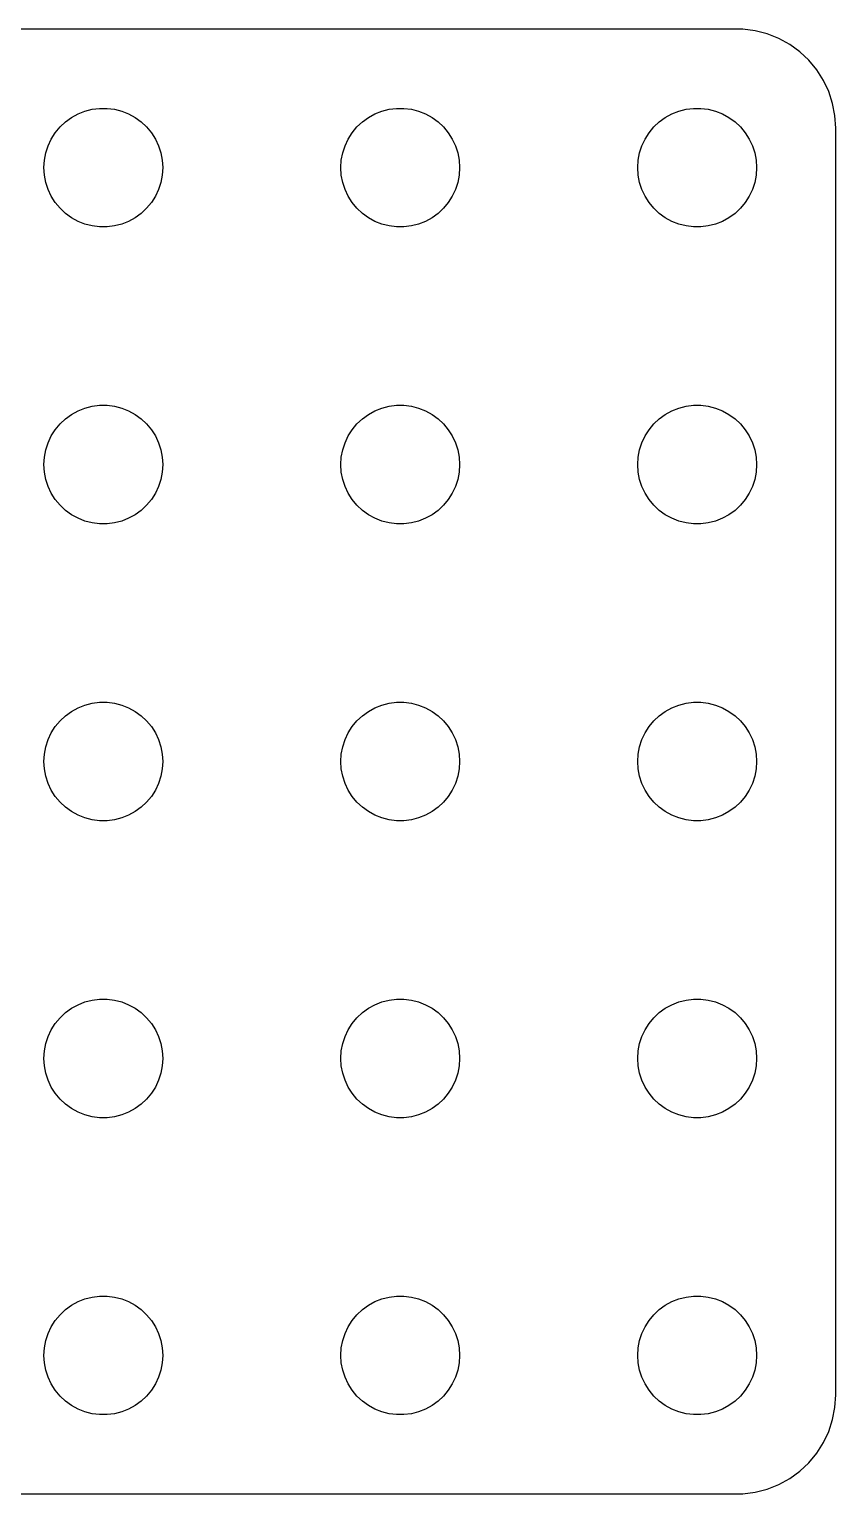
# Model space of a CAD drawing. Header units: metres. Extents: x -37 to 37, y 383 to 793.
# Drawn here: x -3.7 to 37, y 383 to 457 of the extents above; entities that cross this region are included whole.
import ezdxf

# ---------------------------------------------------------------- set-up
doc = ezdxf.new("R2010")
doc.units = ezdxf.units.M

msp = doc.modelspace()

# ---------------------------------------------------------------- linework, layer by layer
for p, q in [((32.3139, 456.99), (-32.3139, 456.99)), ((32.9369, 456.911), (32.3139, 456.99)), ((33.5451, 456.755), (32.9369, 456.911)), ((34.1289, 456.524), (33.5451, 456.755)), ((34.6791, 456.222), (34.1289, 456.524)), ((35.1871, 455.853), (34.6791, 456.222)), ((35.6448, 455.423), (35.1871, 455.853)), ((36.0451, 454.939), (35.6448, 455.423)), ((36.3815, 454.409), (36.0451, 454.939)), ((36.6489, 453.841), (36.3815, 454.409)), ((36.8429, 453.243), (36.6489, 453.841)), ((-1.27733, 452.714), (-0.92705, 452.853)), ((-0.92705, 452.853), (-0.56213, 452.947)), ((-0.56213, 452.947), (-0.18837, 452.994)), ((-0.18837, 452.994), (0.18837, 452.994)), ((0.18837, 452.994), (0.56213, 452.947)), ((0.56213, 452.947), (0.92705, 452.853)), ((0.92705, 452.853), (1.27733, 452.714)), ((13.7227, 452.714), (14.0729, 452.853)), ((14.0729, 452.853), (14.4379, 452.947)), ((14.4379, 452.947), (14.8116, 452.994)), ((14.8116, 452.994), (15.1884, 452.994)), ((15.1884, 452.994), (15.5621, 452.947)), ((15.5621, 452.947), (15.927, 452.853)), ((15.927, 452.853), (16.2773, 452.714)), ((28.7227, 452.714), (29.0729, 452.853)), ((29.0729, 452.853), (29.4379, 452.947)), ((29.4379, 452.947), (29.8116, 452.994)), ((29.8116, 452.994), (30.1884, 452.994)), ((30.1884, 452.994), (30.5621, 452.947)), ((30.5621, 452.947), (30.927, 452.853)), ((30.927, 452.853), (31.2773, 452.714)), ((36.9606, 452.627), (36.8429, 453.243)), ((-2.42705, 451.763), (-2.1869, 452.054)), ((-2.1869, 452.054), (-1.91226, 452.312)), ((-1.91226, 452.312), (-1.60747, 452.533)), ((-1.60747, 452.533), (-1.27733, 452.714)), ((1.27733, 452.714), (1.60747, 452.533)), ((1.60747, 452.533), (1.91226, 452.312)), ((1.91226, 452.312), (2.1869, 452.054)), ((2.1869, 452.054), (2.42705, 451.763)), ((12.5729, 451.763), (12.8131, 452.054)), ((12.8131, 452.054), (13.0877, 452.312)), ((13.0877, 452.312), (13.3925, 452.533)), ((13.3925, 452.533), (13.7227, 452.714)), ((16.2773, 452.714), (16.6075, 452.533)), ((16.6075, 452.533), (16.9123, 452.312)), ((16.9123, 452.312), (17.1869, 452.054)), ((17.1869, 452.054), (17.427, 451.763)), ((27.5729, 451.763), (27.8131, 452.054)), ((27.8131, 452.054), (28.0877, 452.312)), ((28.0877, 452.312), (28.3925, 452.533)), ((28.3925, 452.533), (28.7227, 452.714)), ((31.2773, 452.714), (31.6075, 452.533)), ((31.6075, 452.533), (31.9123, 452.312)), ((31.9123, 452.312), (32.1869, 452.054)), ((32.1869, 452.054), (32.427, 451.763)), ((37, 452), (36.9606, 452.627)), ((-2.78932, 451.104), (-2.62891, 451.445)), ((-2.62891, 451.445), (-2.42705, 451.763)), ((2.42705, 451.763), (2.62891, 451.445)), ((2.62891, 451.445), (2.78932, 451.104)), ((12.2107, 451.104), (12.3711, 451.445)), ((12.3711, 451.445), (12.5729, 451.763)), ((17.427, 451.763), (17.6289, 451.445)), ((17.6289, 451.445), (17.7893, 451.104)), ((27.2107, 451.104), (27.3711, 451.445)), ((27.3711, 451.445), (27.5729, 451.763)), ((32.427, 451.763), (32.6289, 451.445)), ((32.6289, 451.445), (32.7893, 451.104)), ((37, 388), (37, 452)), ((-2.97633, 450.376), (-2.90575, 450.746)), ((-2.90575, 450.746), (-2.78932, 451.104)), ((2.78932, 451.104), (2.90575, 450.746)), ((2.90575, 450.746), (2.97633, 450.376)), ((12.0237, 450.376), (12.0942, 450.746)), ((12.0942, 450.746), (12.2107, 451.104)), ((17.7893, 451.104), (17.9057, 450.746)), ((17.9057, 450.746), (17.9763, 450.376)), ((27.0237, 450.376), (27.0942, 450.746)), ((27.0942, 450.746), (27.2107, 451.104)), ((32.7893, 451.104), (32.9057, 450.746)), ((32.9057, 450.746), (32.9763, 450.376)), ((-3, 450), (-2.97633, 450.376)), ((-2.97633, 449.624), (-3, 450)), ((2.97633, 450.376), (3, 450)), ((3, 450), (2.97633, 449.624)), ((12, 450), (12.0237, 450.376)), ((12.0237, 449.624), (12, 450)), ((17.9763, 450.376), (18, 450)), ((18, 450), (17.9763, 449.624)), ((27, 450), (27.0237, 450.376)), ((27.0237, 449.624), (27, 450)), ((32.9763, 450.376), (33, 450)), ((33, 450), (32.9763, 449.624)), ((-2.90575, 449.254), (-2.97633, 449.624)), ((-2.78932, 448.896), (-2.90575, 449.254)), ((2.90575, 449.254), (2.78932, 448.896)), ((2.97633, 449.624), (2.90575, 449.254)), ((12.0942, 449.254), (12.0237, 449.624)), ((12.2107, 448.896), (12.0942, 449.254)), ((17.9057, 449.254), (17.7893, 448.896)), ((17.9763, 449.624), (17.9057, 449.254)), ((27.0942, 449.254), (27.0237, 449.624)), ((27.2107, 448.896), (27.0942, 449.254)), ((32.9057, 449.254), (32.7893, 448.896)), ((32.9763, 449.624), (32.9057, 449.254)), ((-2.62891, 448.555), (-2.78932, 448.896)), ((-2.42705, 448.237), (-2.62891, 448.555)), ((2.62891, 448.555), (2.42705, 448.237)), ((2.78932, 448.896), (2.62891, 448.555)), ((12.3711, 448.555), (12.2107, 448.896)), ((12.5729, 448.237), (12.3711, 448.555)), ((17.6289, 448.555), (17.427, 448.237)), ((17.7893, 448.896), (17.6289, 448.555)), ((27.3711, 448.555), (27.2107, 448.896)), ((27.5729, 448.237), (27.3711, 448.555)), ((32.6289, 448.555), (32.427, 448.237)), ((32.7893, 448.896), (32.6289, 448.555)), ((-2.1869, 447.946), (-2.42705, 448.237)), ((-1.91226, 447.688), (-2.1869, 447.946)), ((-1.60747, 447.467), (-1.91226, 447.688)), ((1.91226, 447.688), (1.60747, 447.467)), ((2.1869, 447.946), (1.91226, 447.688)), ((2.42705, 448.237), (2.1869, 447.946)), ((12.8131, 447.946), (12.5729, 448.237)), ((13.0877, 447.688), (12.8131, 447.946)), ((13.3925, 447.467), (13.0877, 447.688)), ((16.9123, 447.688), (16.6075, 447.467)), ((17.1869, 447.946), (16.9123, 447.688)), ((17.427, 448.237), (17.1869, 447.946)), ((27.8131, 447.946), (27.5729, 448.237)), ((28.0877, 447.688), (27.8131, 447.946)), ((28.3925, 447.467), (28.0877, 447.688)), ((31.9123, 447.688), (31.6075, 447.467)), ((32.1869, 447.946), (31.9123, 447.688)), ((32.427, 448.237), (32.1869, 447.946)), ((-1.27733, 447.286), (-1.60747, 447.467)), ((-0.92705, 447.147), (-1.27733, 447.286)), ((-0.56213, 447.053), (-0.92705, 447.147)), ((-0.18837, 447.006), (-0.56213, 447.053)), ((0.18837, 447.006), (-0.18837, 447.006)), ((0.56213, 447.053), (0.18837, 447.006)), ((0.92705, 447.147), (0.56213, 447.053)), ((1.27733, 447.286), (0.92705, 447.147)), ((1.60747, 447.467), (1.27733, 447.286)), ((13.7227, 447.286), (13.3925, 447.467)), ((14.0729, 447.147), (13.7227, 447.286)), ((14.4379, 447.053), (14.0729, 447.147)), ((14.8116, 447.006), (14.4379, 447.053)), ((15.1884, 447.006), (14.8116, 447.006)), ((15.5621, 447.053), (15.1884, 447.006)), ((15.927, 447.147), (15.5621, 447.053)), ((16.2773, 447.286), (15.927, 447.147)), ((16.6075, 447.467), (16.2773, 447.286)), ((28.7227, 447.286), (28.3925, 447.467)), ((29.0729, 447.147), (28.7227, 447.286)), ((29.4379, 447.053), (29.0729, 447.147)), ((29.8116, 447.006), (29.4379, 447.053)), ((30.1884, 447.006), (29.8116, 447.006)), ((30.5621, 447.053), (30.1884, 447.006)), ((30.927, 447.147), (30.5621, 447.053)), ((31.2773, 447.286), (30.927, 447.147)), ((31.6075, 447.467), (31.2773, 447.286)), ((-0.56213, 437.947), (-0.18837, 437.994)), ((-0.18837, 437.994), (0.18837, 437.994)), ((0.18837, 437.994), (0.56213, 437.947)), ((14.4379, 437.947), (14.8116, 437.994)), ((14.8116, 437.994), (15.1884, 437.994)), ((15.1884, 437.994), (15.5621, 437.947)), ((29.4379, 437.947), (29.8116, 437.994)), ((29.8116, 437.994), (30.1884, 437.994)), ((30.1884, 437.994), (30.5621, 437.947)), ((-2.1869, 437.054), (-1.91226, 437.312)), ((-1.91226, 437.312), (-1.60747, 437.533)), ((-1.60747, 437.533), (-1.27733, 437.714)), ((-1.27733, 437.714), (-0.92705, 437.853)), ((-0.92705, 437.853), (-0.56213, 437.947)), ((0.56213, 437.947), (0.92705, 437.853)), ((0.92705, 437.853), (1.27733, 437.714)), ((1.27733, 437.714), (1.60747, 437.533)), ((1.60747, 437.533), (1.91226, 437.312)), ((1.91226, 437.312), (2.1869, 437.054)), ((12.8131, 437.054), (13.0877, 437.312)), ((13.0877, 437.312), (13.3925, 437.533)), ((13.3925, 437.533), (13.7227, 437.714)), ((13.7227, 437.714), (14.0729, 437.853)), ((14.0729, 437.853), (14.4379, 437.947)), ((15.5621, 437.947), (15.927, 437.853)), ((15.927, 437.853), (16.2773, 437.714)), ((16.2773, 437.714), (16.6075, 437.533)), ((16.6075, 437.533), (16.9123, 437.312)), ((16.9123, 437.312), (17.1869, 437.054)), ((27.8131, 437.054), (28.0877, 437.312)), ((28.0877, 437.312), (28.3925, 437.533)), ((28.3925, 437.533), (28.7227, 437.714)), ((28.7227, 437.714), (29.0729, 437.853)), ((29.0729, 437.853), (29.4379, 437.947)), ((30.5621, 437.947), (30.927, 437.853)), ((30.927, 437.853), (31.2773, 437.714)), ((31.2773, 437.714), (31.6075, 437.533)), ((31.6075, 437.533), (31.9123, 437.312)), ((31.9123, 437.312), (32.1869, 437.054)), ((-2.62891, 436.445), (-2.42705, 436.763)), ((-2.42705, 436.763), (-2.1869, 437.054)), ((2.1869, 437.054), (2.42705, 436.763)), ((2.42705, 436.763), (2.62891, 436.445)), ((12.3711, 436.445), (12.5729, 436.763)), ((12.5729, 436.763), (12.8131, 437.054)), ((17.1869, 437.054), (17.427, 436.763)), ((17.427, 436.763), (17.6289, 436.445)), ((27.3711, 436.445), (27.5729, 436.763)), ((27.5729, 436.763), (27.8131, 437.054)), ((32.1869, 437.054), (32.427, 436.763)), ((32.427, 436.763), (32.6289, 436.445)), ((-2.97633, 435.376), (-2.90575, 435.746)), ((-2.90575, 435.746), (-2.78932, 436.104)), ((-2.78932, 436.104), (-2.62891, 436.445)), ((2.62891, 436.445), (2.78932, 436.104)), ((2.78932, 436.104), (2.90575, 435.746)), ((2.90575, 435.746), (2.97633, 435.376)), ((12.0237, 435.376), (12.0942, 435.746)), ((12.0942, 435.746), (12.2107, 436.104)), ((12.2107, 436.104), (12.3711, 436.445)), ((17.6289, 436.445), (17.7893, 436.104)), ((17.7893, 436.104), (17.9057, 435.746)), ((17.9057, 435.746), (17.9763, 435.376)), ((27.0237, 435.376), (27.0942, 435.746)), ((27.0942, 435.746), (27.2107, 436.104)), ((27.2107, 436.104), (27.3711, 436.445)), ((32.6289, 436.445), (32.7893, 436.104)), ((32.7893, 436.104), (32.9057, 435.746)), ((32.9057, 435.746), (32.9763, 435.376)), ((-3, 435), (-2.97633, 435.376)), ((2.97633, 435.376), (3, 435)), ((12, 435), (12.0237, 435.376)), ((17.9763, 435.376), (18, 435)), ((27, 435), (27.0237, 435.376)), ((32.9763, 435.376), (33, 435)), ((-2.97633, 434.624), (-3, 435)), ((-2.90575, 434.254), (-2.97633, 434.624)), ((2.97633, 434.624), (2.90575, 434.254)), ((3, 435), (2.97633, 434.624)), ((12.0237, 434.624), (12, 435)), ((12.0942, 434.254), (12.0237, 434.624)), ((17.9763, 434.624), (17.9057, 434.254)), ((18, 435), (17.9763, 434.624)), ((27.0237, 434.624), (27, 435)), ((27.0942, 434.254), (27.0237, 434.624)), ((32.9763, 434.624), (32.9057, 434.254)), ((33, 435), (32.9763, 434.624)), ((-2.78932, 433.896), (-2.90575, 434.254)), ((-2.62891, 433.555), (-2.78932, 433.896)), ((-2.42705, 433.237), (-2.62891, 433.555)), ((2.62891, 433.555), (2.42705, 433.237)), ((2.78932, 433.896), (2.62891, 433.555)), ((2.90575, 434.254), (2.78932, 433.896)), ((12.2107, 433.896), (12.0942, 434.254)), ((12.3711, 433.555), (12.2107, 433.896)), ((12.5729, 433.237), (12.3711, 433.555)), ((17.6289, 433.555), (17.427, 433.237)), ((17.7893, 433.896), (17.6289, 433.555)), ((17.9057, 434.254), (17.7893, 433.896)), ((27.2107, 433.896), (27.0942, 434.254)), ((27.3711, 433.555), (27.2107, 433.896)), ((27.5729, 433.237), (27.3711, 433.555)), ((32.6289, 433.555), (32.427, 433.237)), ((32.7893, 433.896), (32.6289, 433.555)), ((32.9057, 434.254), (32.7893, 433.896)), ((-2.1869, 432.946), (-2.42705, 433.237)), ((-1.91226, 432.688), (-2.1869, 432.946)), ((2.1869, 432.946), (1.91226, 432.688)), ((2.42705, 433.237), (2.1869, 432.946)), ((12.8131, 432.946), (12.5729, 433.237)), ((13.0877, 432.688), (12.8131, 432.946)), ((17.1869, 432.946), (16.9123, 432.688)), ((17.427, 433.237), (17.1869, 432.946)), ((27.8131, 432.946), (27.5729, 433.237)), ((28.0877, 432.688), (27.8131, 432.946)), ((32.1869, 432.946), (31.9123, 432.688)), ((32.427, 433.237), (32.1869, 432.946)), ((-1.60747, 432.467), (-1.91226, 432.688)), ((-1.27733, 432.286), (-1.60747, 432.467)), ((-0.92705, 432.147), (-1.27733, 432.286)), ((-0.56213, 432.053), (-0.92705, 432.147)), ((-0.18837, 432.006), (-0.56213, 432.053)), ((0.56213, 432.053), (0.18837, 432.006)), ((0.92705, 432.147), (0.56213, 432.053)), ((1.27733, 432.286), (0.92705, 432.147)), ((1.60747, 432.467), (1.27733, 432.286)), ((1.91226, 432.688), (1.60747, 432.467)), ((13.3925, 432.467), (13.0877, 432.688)), ((13.7227, 432.286), (13.3925, 432.467)), ((14.0729, 432.147), (13.7227, 432.286)), ((14.4379, 432.053), (14.0729, 432.147)), ((14.8116, 432.006), (14.4379, 432.053)), ((15.5621, 432.053), (15.1884, 432.006)), ((15.927, 432.147), (15.5621, 432.053)), ((16.2773, 432.286), (15.927, 432.147)), ((16.6075, 432.467), (16.2773, 432.286)), ((16.9123, 432.688), (16.6075, 432.467)), ((28.3925, 432.467), (28.0877, 432.688)), ((28.7227, 432.286), (28.3925, 432.467)), ((29.0729, 432.147), (28.7227, 432.286)), ((29.4379, 432.053), (29.0729, 432.147)), ((29.8116, 432.006), (29.4379, 432.053)), ((30.5621, 432.053), (30.1884, 432.006)), ((30.927, 432.147), (30.5621, 432.053)), ((31.2773, 432.286), (30.927, 432.147)), ((31.6075, 432.467), (31.2773, 432.286)), ((31.9123, 432.688), (31.6075, 432.467)), ((0.18837, 432.006), (-0.18837, 432.006)), ((15.1884, 432.006), (14.8116, 432.006)), ((30.1884, 432.006), (29.8116, 432.006)), ((-1.91226, 422.312), (-1.60747, 422.533)), ((-1.60747, 422.533), (-1.27733, 422.714)), ((-1.27733, 422.714), (-0.92705, 422.853)), ((-0.92705, 422.853), (-0.56213, 422.947)), ((-0.56213, 422.947), (-0.18837, 422.994)), ((-0.18837, 422.994), (0.18837, 422.994)), ((0.18837, 422.994), (0.56213, 422.947)), ((0.56213, 422.947), (0.92705, 422.853)), ((0.92705, 422.853), (1.27733, 422.714)), ((1.27733, 422.714), (1.60747, 422.533)), ((1.60747, 422.533), (1.91226, 422.312)), ((13.0877, 422.312), (13.3925, 422.533)), ((13.3925, 422.533), (13.7227, 422.714)), ((13.7227, 422.714), (14.0729, 422.853)), ((14.0729, 422.853), (14.4379, 422.947)), ((14.4379, 422.947), (14.8116, 422.994)), ((14.8116, 422.994), (15.1884, 422.994)), ((15.1884, 422.994), (15.5621, 422.947)), ((15.5621, 422.947), (15.927, 422.853)), ((15.927, 422.853), (16.2773, 422.714)), ((16.2773, 422.714), (16.6075, 422.533)), ((16.6075, 422.533), (16.9123, 422.312)), ((28.0877, 422.312), (28.3925, 422.533)), ((28.3925, 422.533), (28.7227, 422.714)), ((28.7227, 422.714), (29.0729, 422.853)), ((29.0729, 422.853), (29.4379, 422.947)), ((29.4379, 422.947), (29.8116, 422.994)), ((29.8116, 422.994), (30.1884, 422.994)), ((30.1884, 422.994), (30.5621, 422.947)), ((30.5621, 422.947), (30.927, 422.853)), ((30.927, 422.853), (31.2773, 422.714)), ((31.2773, 422.714), (31.6075, 422.533)), ((31.6075, 422.533), (31.9123, 422.312)), ((-2.62891, 421.445), (-2.42705, 421.763)), ((-2.42705, 421.763), (-2.1869, 422.054)), ((-2.1869, 422.054), (-1.91226, 422.312)), ((1.91226, 422.312), (2.1869, 422.054)), ((2.1869, 422.054), (2.42705, 421.763)), ((2.42705, 421.763), (2.62891, 421.445)), ((12.3711, 421.445), (12.5729, 421.763)), ((12.5729, 421.763), (12.8131, 422.054)), ((12.8131, 422.054), (13.0877, 422.312)), ((16.9123, 422.312), (17.1869, 422.054)), ((17.1869, 422.054), (17.427, 421.763)), ((17.427, 421.763), (17.6289, 421.445)), ((27.3711, 421.445), (27.5729, 421.763)), ((27.5729, 421.763), (27.8131, 422.054)), ((27.8131, 422.054), (28.0877, 422.312)), ((31.9123, 422.312), (32.1869, 422.054)), ((32.1869, 422.054), (32.427, 421.763)), ((32.427, 421.763), (32.6289, 421.445)), ((-2.90575, 420.746), (-2.78932, 421.104)), ((-2.78932, 421.104), (-2.62891, 421.445)), ((2.62891, 421.445), (2.78932, 421.104)), ((2.78932, 421.104), (2.90575, 420.746)), ((12.0942, 420.746), (12.2107, 421.104)), ((12.2107, 421.104), (12.3711, 421.445)), ((17.6289, 421.445), (17.7893, 421.104)), ((17.7893, 421.104), (17.9057, 420.746)), ((27.0942, 420.746), (27.2107, 421.104)), ((27.2107, 421.104), (27.3711, 421.445)), ((32.6289, 421.445), (32.7893, 421.104)), ((32.7893, 421.104), (32.9057, 420.746)), ((-3, 420), (-2.97633, 420.376)), ((-2.97633, 420.376), (-2.90575, 420.746)), ((2.90575, 420.746), (2.97633, 420.376)), ((2.97633, 420.376), (3, 420)), ((12, 420), (12.0237, 420.376)), ((12.0237, 420.376), (12.0942, 420.746)), ((17.9057, 420.746), (17.9763, 420.376)), ((17.9763, 420.376), (18, 420)), ((27, 420), (27.0237, 420.376)), ((27.0237, 420.376), (27.0942, 420.746)), ((32.9057, 420.746), (32.9763, 420.376)), ((32.9763, 420.376), (33, 420)), ((-2.97633, 419.624), (-3, 420)), ((-2.90575, 419.254), (-2.97633, 419.624)), ((2.97633, 419.624), (2.90575, 419.254)), ((3, 420), (2.97633, 419.624)), ((12.0237, 419.624), (12, 420)), ((12.0942, 419.254), (12.0237, 419.624)), ((17.9763, 419.624), (17.9057, 419.254)), ((18, 420), (17.9763, 419.624)), ((27.0237, 419.624), (27, 420)), ((27.0942, 419.254), (27.0237, 419.624)), ((32.9763, 419.624), (32.9057, 419.254)), ((33, 420), (32.9763, 419.624)), ((-2.78932, 418.896), (-2.90575, 419.254)), ((-2.62891, 418.555), (-2.78932, 418.896)), ((2.78932, 418.896), (2.62891, 418.555)), ((2.90575, 419.254), (2.78932, 418.896)), ((12.2107, 418.896), (12.0942, 419.254)), ((12.3711, 418.555), (12.2107, 418.896)), ((17.7893, 418.896), (17.6289, 418.555)), ((17.9057, 419.254), (17.7893, 418.896)), ((27.2107, 418.896), (27.0942, 419.254)), ((27.3711, 418.555), (27.2107, 418.896)), ((32.7893, 418.896), (32.6289, 418.555)), ((32.9057, 419.254), (32.7893, 418.896)), ((-2.42705, 418.237), (-2.62891, 418.555)), ((-2.1869, 417.946), (-2.42705, 418.237)), ((2.42705, 418.237), (2.1869, 417.946)), ((2.62891, 418.555), (2.42705, 418.237)), ((12.5729, 418.237), (12.3711, 418.555)), ((12.8131, 417.946), (12.5729, 418.237)), ((17.427, 418.237), (17.1869, 417.946)), ((17.6289, 418.555), (17.427, 418.237)), ((27.5729, 418.237), (27.3711, 418.555)), ((27.8131, 417.946), (27.5729, 418.237)), ((32.427, 418.237), (32.1869, 417.946)), ((32.6289, 418.555), (32.427, 418.237)), ((-1.91226, 417.688), (-2.1869, 417.946)), ((-1.60747, 417.467), (-1.91226, 417.688)), ((-1.27733, 417.286), (-1.60747, 417.467)), ((-0.92705, 417.147), (-1.27733, 417.286)), ((1.27733, 417.286), (0.92705, 417.147)), ((1.60747, 417.467), (1.27733, 417.286)), ((1.91226, 417.688), (1.60747, 417.467)), ((2.1869, 417.946), (1.91226, 417.688)), ((13.0877, 417.688), (12.8131, 417.946)), ((13.3925, 417.467), (13.0877, 417.688)), ((13.7227, 417.286), (13.3925, 417.467)), ((14.0729, 417.147), (13.7227, 417.286)), ((16.2773, 417.286), (15.927, 417.147)), ((16.6075, 417.467), (16.2773, 417.286)), ((16.9123, 417.688), (16.6075, 417.467)), ((17.1869, 417.946), (16.9123, 417.688)), ((28.0877, 417.688), (27.8131, 417.946)), ((28.3925, 417.467), (28.0877, 417.688)), ((28.7227, 417.286), (28.3925, 417.467)), ((29.0729, 417.147), (28.7227, 417.286)), ((31.2773, 417.286), (30.927, 417.147)), ((31.6075, 417.467), (31.2773, 417.286)), ((31.9123, 417.688), (31.6075, 417.467)), ((32.1869, 417.946), (31.9123, 417.688)), ((-0.56213, 417.053), (-0.92705, 417.147)), ((-0.18837, 417.006), (-0.56213, 417.053)), ((0.18837, 417.006), (-0.18837, 417.006)), ((0.56213, 417.053), (0.18837, 417.006)), ((0.92705, 417.147), (0.56213, 417.053)), ((14.4379, 417.053), (14.0729, 417.147)), ((14.8116, 417.006), (14.4379, 417.053)), ((15.1884, 417.006), (14.8116, 417.006)), ((15.5621, 417.053), (15.1884, 417.006)), ((15.927, 417.147), (15.5621, 417.053)), ((29.4379, 417.053), (29.0729, 417.147)), ((29.8116, 417.006), (29.4379, 417.053)), ((30.1884, 417.006), (29.8116, 417.006)), ((30.5621, 417.053), (30.1884, 417.006)), ((30.927, 417.147), (30.5621, 417.053)), ((-1.60747, 407.533), (-1.27733, 407.714)), ((-1.27733, 407.714), (-0.92705, 407.853)), ((-0.92705, 407.853), (-0.56213, 407.947)), ((-0.56213, 407.947), (-0.18837, 407.994)), ((-0.18837, 407.994), (0.18837, 407.994)), ((0.18837, 407.994), (0.56213, 407.947)), ((0.56213, 407.947), (0.92705, 407.853)), ((0.92705, 407.853), (1.27733, 407.714)), ((1.27733, 407.714), (1.60747, 407.533)), ((13.3925, 407.533), (13.7227, 407.714)), ((13.7227, 407.714), (14.0729, 407.853)), ((14.0729, 407.853), (14.4379, 407.947)), ((14.4379, 407.947), (14.8116, 407.994)), ((14.8116, 407.994), (15.1884, 407.994)), ((15.1884, 407.994), (15.5621, 407.947)), ((15.5621, 407.947), (15.927, 407.853)), ((15.927, 407.853), (16.2773, 407.714)), ((16.2773, 407.714), (16.6075, 407.533)), ((28.3925, 407.533), (28.7227, 407.714)), ((28.7227, 407.714), (29.0729, 407.853)), ((29.0729, 407.853), (29.4379, 407.947)), ((29.4379, 407.947), (29.8116, 407.994)), ((29.8116, 407.994), (30.1884, 407.994)), ((30.1884, 407.994), (30.5621, 407.947)), ((30.5621, 407.947), (30.927, 407.853)), ((30.927, 407.853), (31.2773, 407.714)), ((31.2773, 407.714), (31.6075, 407.533)), ((-2.42705, 406.763), (-2.1869, 407.054)), ((-2.1869, 407.054), (-1.91226, 407.312)), ((-1.91226, 407.312), (-1.60747, 407.533)), ((1.60747, 407.533), (1.91226, 407.312)), ((1.91226, 407.312), (2.1869, 407.054)), ((2.1869, 407.054), (2.42705, 406.763)), ((12.5729, 406.763), (12.8131, 407.054)), ((12.8131, 407.054), (13.0877, 407.312)), ((13.0877, 407.312), (13.3925, 407.533)), ((16.6075, 407.533), (16.9123, 407.312)), ((16.9123, 407.312), (17.1869, 407.054)), ((17.1869, 407.054), (17.427, 406.763)), ((27.5729, 406.763), (27.8131, 407.054)), ((27.8131, 407.054), (28.0877, 407.312)), ((28.0877, 407.312), (28.3925, 407.533)), ((31.6075, 407.533), (31.9123, 407.312)), ((31.9123, 407.312), (32.1869, 407.054)), ((32.1869, 407.054), (32.427, 406.763)), ((-2.78932, 406.104), (-2.62891, 406.445)), ((-2.62891, 406.445), (-2.42705, 406.763)), ((2.42705, 406.763), (2.62891, 406.445)), ((2.62891, 406.445), (2.78932, 406.104)), ((12.2107, 406.104), (12.3711, 406.445)), ((12.3711, 406.445), (12.5729, 406.763)), ((17.427, 406.763), (17.6289, 406.445)), ((17.6289, 406.445), (17.7893, 406.104)), ((27.2107, 406.104), (27.3711, 406.445)), ((27.3711, 406.445), (27.5729, 406.763)), ((32.427, 406.763), (32.6289, 406.445)), ((32.6289, 406.445), (32.7893, 406.104)), ((-2.97633, 405.376), (-2.90575, 405.746)), ((-2.90575, 405.746), (-2.78932, 406.104)), ((2.78932, 406.104), (2.90575, 405.746)), ((2.90575, 405.746), (2.97633, 405.376)), ((12.0237, 405.376), (12.0942, 405.746)), ((12.0942, 405.746), (12.2107, 406.104)), ((17.7893, 406.104), (17.9057, 405.746)), ((17.9057, 405.746), (17.9763, 405.376)), ((27.0237, 405.376), (27.0942, 405.746)), ((27.0942, 405.746), (27.2107, 406.104)), ((32.7893, 406.104), (32.9057, 405.746)), ((32.9057, 405.746), (32.9763, 405.376)), ((-3, 405), (-2.97633, 405.376)), ((-2.97633, 404.624), (-3, 405)), ((2.97633, 405.376), (3, 405)), ((3, 405), (2.97633, 404.624)), ((12, 405), (12.0237, 405.376)), ((12.0237, 404.624), (12, 405)), ((17.9763, 405.376), (18, 405)), ((18, 405), (17.9763, 404.624)), ((27, 405), (27.0237, 405.376)), ((27.0237, 404.624), (27, 405)), ((32.9763, 405.376), (33, 405)), ((33, 405), (32.9763, 404.624)), ((-2.90575, 404.254), (-2.97633, 404.624)), ((-2.78932, 403.896), (-2.90575, 404.254)), ((2.90575, 404.254), (2.78932, 403.896)), ((2.97633, 404.624), (2.90575, 404.254)), ((12.0942, 404.254), (12.0237, 404.624)), ((12.2107, 403.896), (12.0942, 404.254)), ((17.9057, 404.254), (17.7893, 403.896)), ((17.9763, 404.624), (17.9057, 404.254)), ((27.0942, 404.254), (27.0237, 404.624)), ((27.2107, 403.896), (27.0942, 404.254)), ((32.9057, 404.254), (32.7893, 403.896)), ((32.9763, 404.624), (32.9057, 404.254)), ((-2.62891, 403.555), (-2.78932, 403.896)), ((-2.42705, 403.237), (-2.62891, 403.555)), ((-2.1869, 402.946), (-2.42705, 403.237)), ((2.42705, 403.237), (2.1869, 402.946)), ((2.62891, 403.555), (2.42705, 403.237)), ((2.78932, 403.896), (2.62891, 403.555)), ((12.3711, 403.555), (12.2107, 403.896)), ((12.5729, 403.237), (12.3711, 403.555)), ((12.8131, 402.946), (12.5729, 403.237)), ((17.427, 403.237), (17.1869, 402.946)), ((17.6289, 403.555), (17.427, 403.237)), ((17.7893, 403.896), (17.6289, 403.555)), ((27.3711, 403.555), (27.2107, 403.896)), ((27.5729, 403.237), (27.3711, 403.555)), ((27.8131, 402.946), (27.5729, 403.237)), ((32.427, 403.237), (32.1869, 402.946)), ((32.6289, 403.555), (32.427, 403.237)), ((32.7893, 403.896), (32.6289, 403.555)), ((-1.91226, 402.688), (-2.1869, 402.946)), ((-1.60747, 402.467), (-1.91226, 402.688)), ((-1.27733, 402.286), (-1.60747, 402.467)), ((1.60747, 402.467), (1.27733, 402.286)), ((1.91226, 402.688), (1.60747, 402.467)), ((2.1869, 402.946), (1.91226, 402.688)), ((13.0877, 402.688), (12.8131, 402.946)), ((13.3925, 402.467), (13.0877, 402.688)), ((13.7227, 402.286), (13.3925, 402.467)), ((16.6075, 402.467), (16.2773, 402.286)), ((16.9123, 402.688), (16.6075, 402.467)), ((17.1869, 402.946), (16.9123, 402.688)), ((28.0877, 402.688), (27.8131, 402.946)), ((28.3925, 402.467), (28.0877, 402.688)), ((28.7227, 402.286), (28.3925, 402.467)), ((31.6075, 402.467), (31.2773, 402.286)), ((31.9123, 402.688), (31.6075, 402.467)), ((32.1869, 402.946), (31.9123, 402.688)), ((-0.92705, 402.147), (-1.27733, 402.286)), ((-0.56213, 402.053), (-0.92705, 402.147)), ((-0.18837, 402.006), (-0.56213, 402.053)), ((0.18837, 402.006), (-0.18837, 402.006)), ((0.56213, 402.053), (0.18837, 402.006)), ((0.92705, 402.147), (0.56213, 402.053)), ((1.27733, 402.286), (0.92705, 402.147)), ((14.0729, 402.147), (13.7227, 402.286)), ((14.4379, 402.053), (14.0729, 402.147)), ((14.8116, 402.006), (14.4379, 402.053)), ((15.1884, 402.006), (14.8116, 402.006)), ((15.5621, 402.053), (15.1884, 402.006)), ((15.927, 402.147), (15.5621, 402.053)), ((16.2773, 402.286), (15.927, 402.147)), ((29.0729, 402.147), (28.7227, 402.286)), ((29.4379, 402.053), (29.0729, 402.147)), ((29.8116, 402.006), (29.4379, 402.053)), ((30.1884, 402.006), (29.8116, 402.006)), ((30.5621, 402.053), (30.1884, 402.006)), ((30.927, 402.147), (30.5621, 402.053)), ((31.2773, 402.286), (30.927, 402.147)), ((-1.27733, 392.714), (-0.92705, 392.853)), ((-0.92705, 392.853), (-0.56213, 392.947)), ((-0.56213, 392.947), (-0.18837, 392.994)), ((-0.18837, 392.994), (0.18837, 392.994)), ((0.18837, 392.994), (0.56213, 392.947)), ((0.56213, 392.947), (0.92705, 392.853)), ((0.92705, 392.853), (1.27733, 392.714)), ((13.7227, 392.714), (14.0729, 392.853)), ((14.0729, 392.853), (14.4379, 392.947)), ((14.4379, 392.947), (14.8116, 392.994)), ((14.8116, 392.994), (15.1884, 392.994)), ((15.1884, 392.994), (15.5621, 392.947)), ((15.5621, 392.947), (15.927, 392.853)), ((15.927, 392.853), (16.2773, 392.714)), ((28.7227, 392.714), (29.0729, 392.853)), ((29.0729, 392.853), (29.4379, 392.947)), ((29.4379, 392.947), (29.8116, 392.994)), ((29.8116, 392.994), (30.1884, 392.994)), ((30.1884, 392.994), (30.5621, 392.947)), ((30.5621, 392.947), (30.927, 392.853)), ((30.927, 392.853), (31.2773, 392.714)), ((-2.1869, 392.054), (-1.91226, 392.312)), ((-1.91226, 392.312), (-1.60747, 392.533)), ((-1.60747, 392.533), (-1.27733, 392.714)), ((1.27733, 392.714), (1.60747, 392.533)), ((1.60747, 392.533), (1.91226, 392.312)), ((1.91226, 392.312), (2.1869, 392.054)), ((12.8131, 392.054), (13.0877, 392.312)), ((13.0877, 392.312), (13.3925, 392.533)), ((13.3925, 392.533), (13.7227, 392.714)), ((16.2773, 392.714), (16.6075, 392.533)), ((16.6075, 392.533), (16.9123, 392.312)), ((16.9123, 392.312), (17.1869, 392.054)), ((27.8131, 392.054), (28.0877, 392.312)), ((28.0877, 392.312), (28.3925, 392.533)), ((28.3925, 392.533), (28.7227, 392.714)), ((31.2773, 392.714), (31.6075, 392.533)), ((31.6075, 392.533), (31.9123, 392.312)), ((31.9123, 392.312), (32.1869, 392.054)), ((-2.78932, 391.104), (-2.62891, 391.445)), ((-2.62891, 391.445), (-2.42705, 391.763)), ((-2.42705, 391.763), (-2.1869, 392.054)), ((2.1869, 392.054), (2.42705, 391.763)), ((2.42705, 391.763), (2.62891, 391.445)), ((2.62891, 391.445), (2.78932, 391.104)), ((12.2107, 391.104), (12.3711, 391.445)), ((12.3711, 391.445), (12.5729, 391.763)), ((12.5729, 391.763), (12.8131, 392.054)), ((17.1869, 392.054), (17.427, 391.763)), ((17.427, 391.763), (17.6289, 391.445)), ((17.6289, 391.445), (17.7893, 391.104)), ((27.2107, 391.104), (27.3711, 391.445)), ((27.3711, 391.445), (27.5729, 391.763)), ((27.5729, 391.763), (27.8131, 392.054)), ((32.1869, 392.054), (32.427, 391.763)), ((32.427, 391.763), (32.6289, 391.445)), ((32.6289, 391.445), (32.7893, 391.104)), ((-2.97633, 390.376), (-2.90575, 390.746)), ((-2.90575, 390.746), (-2.78932, 391.104)), ((2.78932, 391.104), (2.90575, 390.746)), ((2.90575, 390.746), (2.97633, 390.376)), ((12.0237, 390.376), (12.0942, 390.746)), ((12.0942, 390.746), (12.2107, 391.104)), ((17.7893, 391.104), (17.9057, 390.746)), ((17.9057, 390.746), (17.9763, 390.376)), ((27.0237, 390.376), (27.0942, 390.746)), ((27.0942, 390.746), (27.2107, 391.104)), ((32.7893, 391.104), (32.9057, 390.746)), ((32.9057, 390.746), (32.9763, 390.376)), ((-3, 390), (-2.97633, 390.376)), ((-2.97633, 389.624), (-3, 390)), ((2.97633, 390.376), (3, 390)), ((3, 390), (2.97633, 389.624)), ((12, 390), (12.0237, 390.376)), ((12.0237, 389.624), (12, 390)), ((17.9763, 390.376), (18, 390)), ((18, 390), (17.9763, 389.624)), ((27, 390), (27.0237, 390.376)), ((27.0237, 389.624), (27, 390)), ((32.9763, 390.376), (33, 390)), ((33, 390), (32.9763, 389.624)), ((-2.90575, 389.254), (-2.97633, 389.624)), ((-2.78932, 388.896), (-2.90575, 389.254)), ((2.90575, 389.254), (2.78932, 388.896)), ((2.97633, 389.624), (2.90575, 389.254)), ((12.0942, 389.254), (12.0237, 389.624)), ((12.2107, 388.896), (12.0942, 389.254)), ((17.9057, 389.254), (17.7893, 388.896)), ((17.9763, 389.624), (17.9057, 389.254)), ((27.0942, 389.254), (27.0237, 389.624)), ((27.2107, 388.896), (27.0942, 389.254)), ((32.9057, 389.254), (32.7893, 388.896)), ((32.9763, 389.624), (32.9057, 389.254)), ((-2.62891, 388.555), (-2.78932, 388.896)), ((-2.42705, 388.237), (-2.62891, 388.555)), ((2.62891, 388.555), (2.42705, 388.237)), ((2.78932, 388.896), (2.62891, 388.555)), ((12.3711, 388.555), (12.2107, 388.896)), ((12.5729, 388.237), (12.3711, 388.555)), ((17.6289, 388.555), (17.427, 388.237)), ((17.7893, 388.896), (17.6289, 388.555)), ((27.3711, 388.555), (27.2107, 388.896)), ((27.5729, 388.237), (27.3711, 388.555)), ((32.6289, 388.555), (32.427, 388.237)), ((32.7893, 388.896), (32.6289, 388.555)), ((-2.1869, 387.946), (-2.42705, 388.237)), ((-1.91226, 387.688), (-2.1869, 387.946)), ((-1.60747, 387.467), (-1.91226, 387.688)), ((1.91226, 387.688), (1.60747, 387.467)), ((2.1869, 387.946), (1.91226, 387.688)), ((2.42705, 388.237), (2.1869, 387.946)), ((12.8131, 387.946), (12.5729, 388.237)), ((13.0877, 387.688), (12.8131, 387.946)), ((13.3925, 387.467), (13.0877, 387.688)), ((16.9123, 387.688), (16.6075, 387.467)), ((17.1869, 387.946), (16.9123, 387.688)), ((17.427, 388.237), (17.1869, 387.946)), ((27.8131, 387.946), (27.5729, 388.237)), ((28.0877, 387.688), (27.8131, 387.946)), ((28.3925, 387.467), (28.0877, 387.688)), ((31.9123, 387.688), (31.6075, 387.467)), ((32.1869, 387.946), (31.9123, 387.688)), ((32.427, 388.237), (32.1869, 387.946)), ((36.9606, 387.373), (37, 388)), ((-1.27733, 387.286), (-1.60747, 387.467)), ((-0.92705, 387.147), (-1.27733, 387.286)), ((-0.56213, 387.053), (-0.92705, 387.147)), ((-0.18837, 387.006), (-0.56213, 387.053)), ((0.18837, 387.006), (-0.18837, 387.006)), ((0.56213, 387.053), (0.18837, 387.006)), ((0.92705, 387.147), (0.56213, 387.053)), ((1.27733, 387.286), (0.92705, 387.147)), ((1.60747, 387.467), (1.27733, 387.286)), ((13.7227, 387.286), (13.3925, 387.467)), ((14.0729, 387.147), (13.7227, 387.286)), ((14.4379, 387.053), (14.0729, 387.147)), ((14.8116, 387.006), (14.4379, 387.053)), ((15.1884, 387.006), (14.8116, 387.006)), ((15.5621, 387.053), (15.1884, 387.006)), ((15.927, 387.147), (15.5621, 387.053)), ((16.2773, 387.286), (15.927, 387.147)), ((16.6075, 387.467), (16.2773, 387.286)), ((28.7227, 387.286), (28.3925, 387.467)), ((29.0729, 387.147), (28.7227, 387.286)), ((29.4379, 387.053), (29.0729, 387.147)), ((29.8116, 387.006), (29.4379, 387.053)), ((30.1884, 387.006), (29.8116, 387.006)), ((30.5621, 387.053), (30.1884, 387.006)), ((30.927, 387.147), (30.5621, 387.053)), ((31.2773, 387.286), (30.927, 387.147)), ((31.6075, 387.467), (31.2773, 387.286)), ((36.8429, 386.757), (36.9606, 387.373)), ((36.6489, 386.159), (36.8429, 386.757)), ((36.0451, 385.061), (36.3815, 385.591)), ((36.3815, 385.591), (36.6489, 386.159)), ((35.6448, 384.577), (36.0451, 385.061)), ((34.6791, 383.778), (35.1871, 384.147)), ((35.1871, 384.147), (35.6448, 384.577)), ((32.9369, 383.089), (33.5451, 383.245)), ((33.5451, 383.245), (34.1289, 383.476)), ((34.1289, 383.476), (34.6791, 383.778)), ((-32.3139, 383.01), (32.3139, 383.01)), ((32.3139, 383.01), (32.9369, 383.089))]:
    msp.add_line(p, q)

doc.saveas('drawing.dxf')
